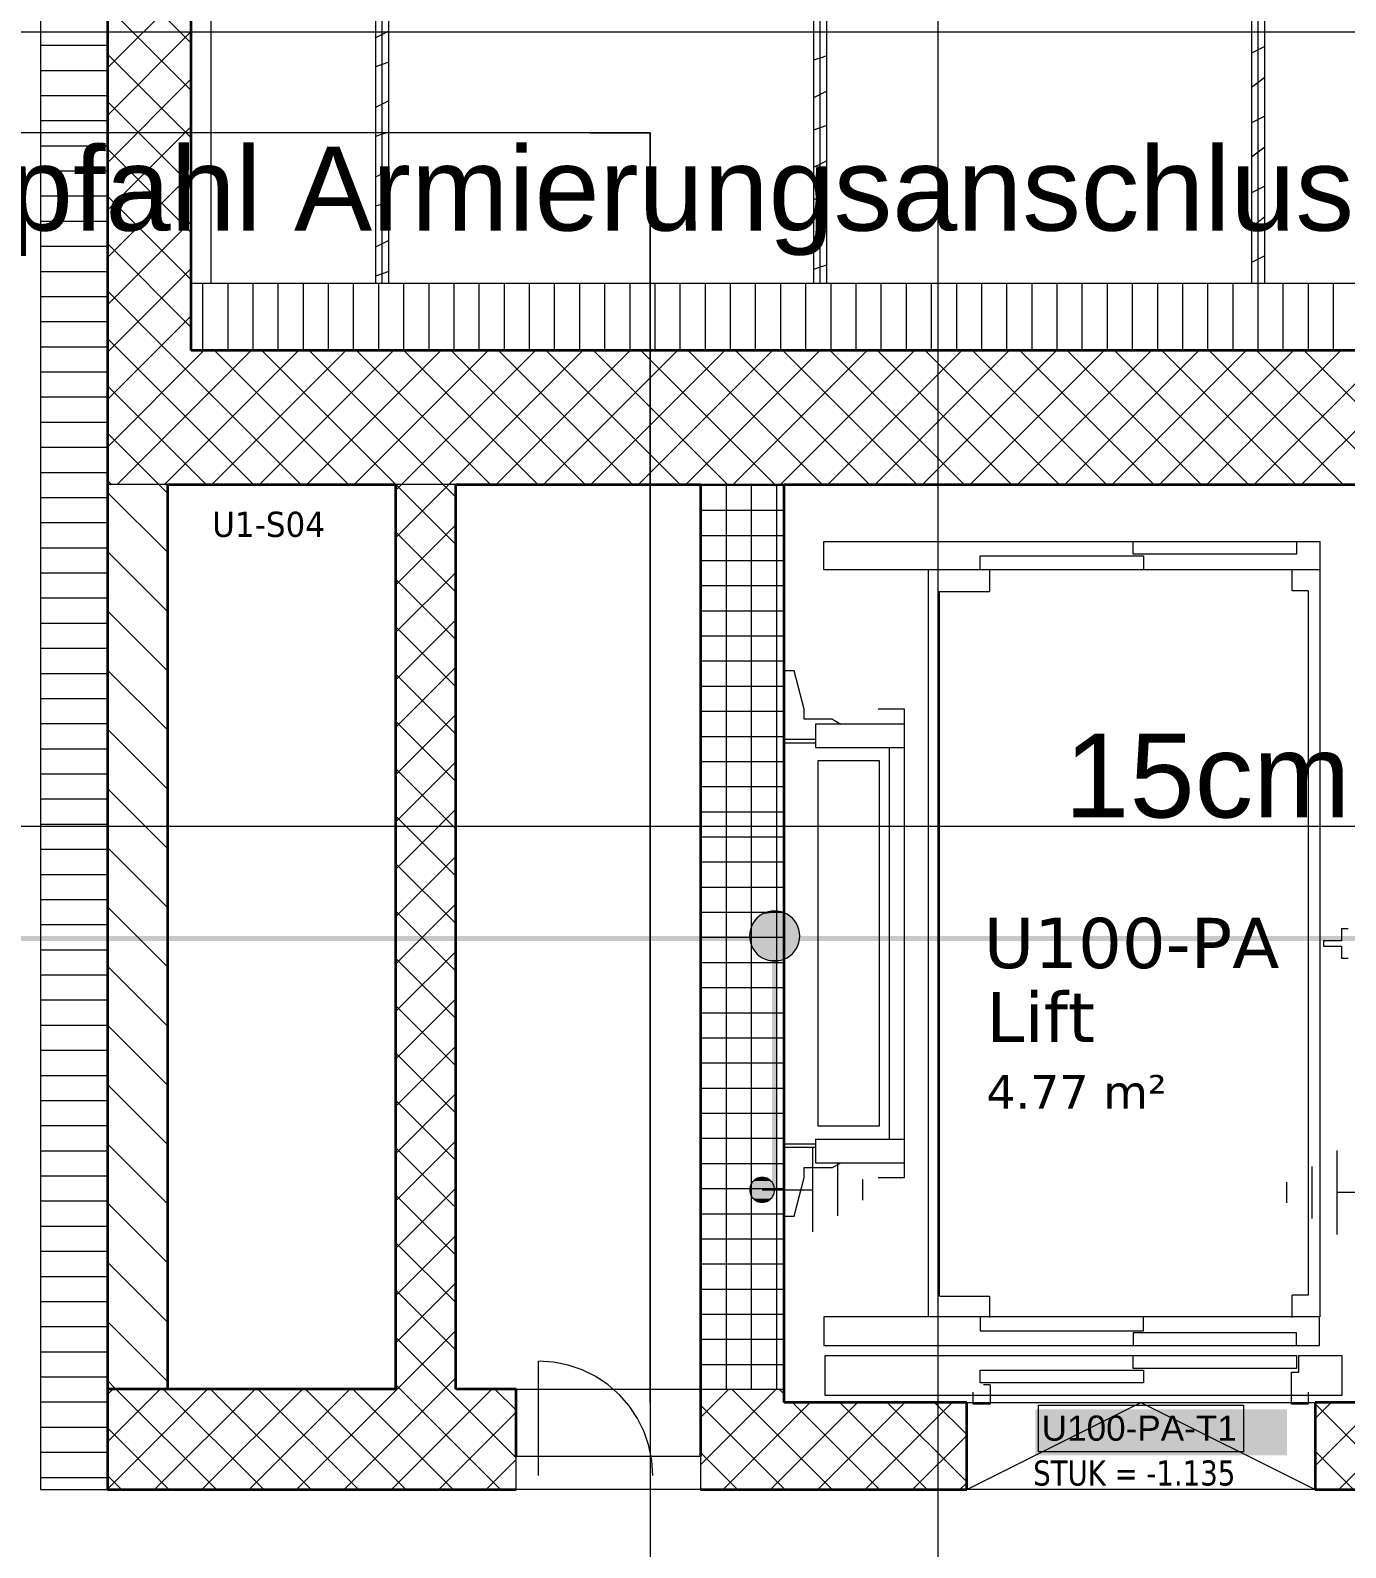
# Model space of a CAD drawing. Extents: x -1132 to 613, y -233 to 616.
# Drawn here: x -682.4 to -603.9, y 49.5 to 140.1 of the extents above; entities that cross this region are included whole.
import ezdxf
from ezdxf.lldxf.tags import DXFTag

# ---------------------------------------------------------------- set-up
doc = ezdxf.new("R2010")
doc.units = 0
doc.layers.get('0').update_dxf_attribs({"lineweight": 13})
for name, color, linetype, lineweight in [('A-AREA-____-IDEN', 7, 'Continuous', 5), ('A-DETL-____-HDLN', 7, '_Verdeckte Linien_', 9), ('A-DOOR-____-IDEN', 7, 'Continuous', 5), ('A-DOOR-____-OTLN', 7, 'Continuous', 9), ('A-FLOR-____-OTLN', 7, 'Continuous', 9), ('A-FLOR-____-OVHD', 7, 'Strichpunkt - Fein', 9), ('A-GENM-____-OTLN', 7, 'Continuous', 9), ('A-WALL-____-MCUT', 7, 'Continuous', 35), ('A-WALL-____-PATT', 7, 'Continuous', 35), ('A-WALL-FNSH-MCUT', 7, 'Continuous', 35), ('I-WALL-____-OTLN', 7, 'Continuous', 9), ('S-GRID-____-OTLN', 7, 'Continuous', 5)]:
    doc.layers.add(name, color=color, linetype=linetype, lineweight=lineweight)
for name, color, linetype, lineweight, true_color in [('EL01_WAN_Blitzschutz Text', 1, 'Continuous', 13, 0xff0000), ('EL01_WAN_Leitung_Potentialausgleich', 1, 'fein_strichliert', 13, 0xff0000), ('EL01_WAN_Potentialausgleich', 1, 'Continuous', 13, 0xff0000)]:
    doc.layers.add(name, color=color, linetype=linetype, lineweight=lineweight, true_color=true_color)
doc.styles.get("Standard").update_dxf_attribs({"font": 'arial.ttf'})
tags = doc.linetypes.add('_Rasterlinie_', pattern=[0.375, 0.2, -0.05, 0.075, -0.05]).pattern_tags.tags
tags[10:11] = [DXFTag(74, 4), DXFTag(75, 0), DXFTag(340, '0'), DXFTag(46, 1.0), DXFTag(50, 0.0), DXFTag(44, 0.0), DXFTag(45, 0.0)]
tags[8:9] = [DXFTag(74, 4), DXFTag(75, 0), DXFTag(340, '0'), DXFTag(46, 1.0), DXFTag(50, 0.0), DXFTag(44, 0.0), DXFTag(45, 0.0)]
tags[6:7] = [DXFTag(74, 4), DXFTag(75, 0), DXFTag(340, '0'), DXFTag(46, 1.0), DXFTag(50, 0.0), DXFTag(44, 0.0), DXFTag(45, 0.0)]
tags[4:5] = [DXFTag(74, 4), DXFTag(75, 0), DXFTag(340, '0'), DXFTag(46, 1.0), DXFTag(50, 0.0), DXFTag(44, 0.0), DXFTag(45, 0.0)]
tags = doc.linetypes.add('_Verdeckte Linien_', pattern=[0.15, 0.1, -0.05]).pattern_tags.tags
tags[6:7] = [DXFTag(74, 4), DXFTag(75, 0), DXFTag(340, '0'), DXFTag(46, 1.0), DXFTag(50, 0.0), DXFTag(44, 0.0), DXFTag(45, 0.0)]
tags[4:5] = [DXFTag(74, 4), DXFTag(75, 0), DXFTag(340, '0'), DXFTag(46, 1.0), DXFTag(50, 0.0), DXFTag(44, 0.0), DXFTag(45, 0.0)]
tags = doc.linetypes.add('fein_strichliert', pattern=[4, 1, -2, 1]).pattern_tags.tags
tags[8:9] = [DXFTag(74, 4), DXFTag(75, 0), DXFTag(340, '0'), DXFTag(46, 0.0), DXFTag(50, 0.0), DXFTag(44, 0.0), DXFTag(45, 0.0)]
tags[6:7] = [DXFTag(74, 4), DXFTag(75, 0), DXFTag(340, '0'), DXFTag(46, 0.0), DXFTag(50, 0.0), DXFTag(44, 0.0), DXFTag(45, 0.0)]
tags[4:5] = [DXFTag(74, 4), DXFTag(75, 0), DXFTag(340, '0'), DXFTag(46, 0.0), DXFTag(50, 0.0), DXFTag(44, 0.0), DXFTag(45, 0.0)]
tags = doc.linetypes.add('Strichpunkt - Fein', pattern=[0.2, 0.1, -0.05, 0, -0.05]).pattern_tags.tags
tags[10:11] = [DXFTag(74, 4), DXFTag(75, 0), DXFTag(340, '0'), DXFTag(46, 1.0), DXFTag(50, 0.0), DXFTag(44, 0.0), DXFTag(45, 0.0)]
tags[8:9] = [DXFTag(74, 4), DXFTag(75, 0), DXFTag(340, '0'), DXFTag(46, 1.0), DXFTag(50, 0.0), DXFTag(44, 0.0), DXFTag(45, 0.0)]
tags[6:7] = [DXFTag(74, 4), DXFTag(75, 0), DXFTag(340, '0'), DXFTag(46, 1.0), DXFTag(50, 0.0), DXFTag(44, 0.0), DXFTag(45, 0.0)]
tags[4:5] = [DXFTag(74, 4), DXFTag(75, 0), DXFTag(340, '0'), DXFTag(46, 1.0), DXFTag(50, 0.0), DXFTag(44, 0.0), DXFTag(45, 0.0)]

# ---------------------------------------------------------------- blocks, each defined once
blk = doc.blocks.new('Referenz-A0UJ2EK7XE', base_point=(-1124.077, -162.872))
at = {"layer": 'A-DETL-____-HDLN', "color": 0, "linetype": '_Verdeckte Linien_', "ltscale": 0.13}
for p, q in [((-559.206, 139.978), (-732.536, 139.978)), ((-645.406, 133.978), (-723.821, 133.978)), ((-649.006, 133.978), (-645.406, 133.978)), ((-645.406, 58.178), (-645.406, 133.978)), ((-645.406, 133.978), (-645.406, 39.678))]:
    blk.add_line(p, q, dxfattribs=at)
at = {"layer": 'A-DOOR-____-IDEN', "color": 0, "linetype": 'Continuous', "ltscale": 0.13}
for p, q in [((-622.227, 58.015), (-609.987, 58.015)), ((-622.227, 55.235), (-622.227, 58.015)), ((-609.987, 58.015), (-609.987, 55.235)), ((-609.987, 55.235), (-622.227, 55.235))]:
    blk.add_line(p, q, dxfattribs=at)
at = {"layer": 'A-DOOR-____-IDEN', "color": 7, "linetype": 'Continuous', "ltscale": 0.13, "true_color": 0xffffff}
for points in [[(-622.402, 55.012), (-607.382, 55.012), (-622.402, 57.771)], [(-607.382, 55.012), (-622.402, 57.771), (-607.382, 57.771)]]:
    blk.add_solid(points, dxfattribs=at)
at = {"layer": 'A-DOOR-____-OTLN', "color": 0, "linetype": 'Continuous', "ltscale": 0.13}
for p, q in [((-651.176, 60.58), (-652.066, 60.638)), ((-652.066, 53.818), (-652.066, 60.638)), ((-650.301, 60.406), (-651.176, 60.58)), ((-649.456, 60.119), (-650.301, 60.406)), ((-648.656, 59.725), (-649.456, 60.119)), ((-647.914, 59.229), (-648.656, 59.725)), ((-647.244, 58.641), (-647.914, 59.229)), ((-646.655, 57.97), (-647.244, 58.641)), ((-626.506, 52.978), (-616.106, 58.178)), ((-616.106, 58.178), (-605.706, 52.978)), ((-646.16, 57.228), (-646.655, 57.97)), ((-645.765, 56.428), (-646.16, 57.228)), ((-645.478, 55.583), (-645.765, 56.428)), ((-645.304, 54.708), (-645.478, 55.583)), ((-653.406, 52.978), (-653.406, 54.978)), ((-653.406, 54.978), (-642.406, 54.978)), ((-645.246, 53.818), (-645.304, 54.708)), ((-642.406, 54.978), (-642.406, 52.978)), ((-642.406, 52.978), (-653.406, 52.978))]:
    blk.add_line(p, q, dxfattribs=at)
at = {"layer": 'A-FLOR-____-OTLN', "color": 0, "linetype": 'Continuous', "ltscale": 0.13}
for p, q in [((-626.506, 58.178), (-605.706, 58.178)), ((-605.706, 52.978), (-626.506, 52.978))]:
    blk.add_line(p, q, dxfattribs=at)
at = {"layer": 'A-FLOR-____-OVHD', "color": 0, "linetype": 'Strichpunkt - Fein', "ltscale": 0.13}
blk.add_line((-671.606, 124.978), (-671.606, 215.178), dxfattribs=at)
at = {"layer": 'A-GENM-____-OTLN', "color": 0, "linetype": '_Verdeckte Linien_', "ltscale": 0.13}
for p, q in [((-642.406, 112.978), (-657.006, 112.978)), ((-657.006, 112.978), (-657.006, 58.978)), ((-642.406, 58.978), (-642.406, 112.978)), ((-657.006, 58.978), (-642.406, 58.978))]:
    blk.add_line(p, q, dxfattribs=at)
at = {"layer": 'A-GENM-____-OTLN', "color": 0, "linetype": 'Continuous', "ltscale": 0.13}
for p, q in [((-635.035, 107.878), (-635.035, 109.588)), ((-635.035, 109.588), (-605.402, 109.588)), ((-625.705, 108.724), (-615.952, 108.724)), ((-625.705, 107.878), (-625.705, 108.724)), ((-616.561, 108.826), (-616.561, 109.571)), ((-606.808, 108.826), (-616.561, 108.826)), ((-615.952, 108.724), (-615.952, 107.878)), ((-606.808, 109.571), (-606.808, 108.826)), ((-605.402, 63.292), (-605.402, 109.588)), ((-605.436, 107.878), (-635.035, 107.878)), ((-628.804, 107.878), (-628.804, 63.292)), ((-625.146, 107.878), (-625.146, 106.591)), ((-607.078, 106.641), (-607.078, 107.878)), ((-628.16, 106.591), (-625.146, 106.591)), ((-628.16, 106.591), (-628.16, 64.528)), ((-606.113, 106.641), (-607.078, 106.641)), ((-606.113, 106.641), (-606.113, 64.579)), ((-636.813, 101.866), (-637.406, 101.866)), ((-636.204, 99.563), (-636.813, 101.866)), ((-636.204, 98.971), (-636.204, 99.563)), ((-634.527, 98.971), (-636.204, 98.971)), ((-634.527, 98.971), (-634.019, 98.683)), ((-630.226, 99.563), (-631.784, 99.563)), ((-630.226, 71.606), (-630.226, 99.563)), ((-635.543, 98.683), (-635.543, 97.277)), ((-630.243, 98.683), (-635.543, 98.683)), ((-637.406, 97.768), (-635.543, 97.768)), ((-637.406, 97.565), (-635.543, 97.565)), ((-635.543, 97.277), (-630.243, 97.277)), ((-631.141, 97.277), (-631.141, 73.892)), ((-631.716, 96.481), (-635.391, 96.481)), ((-635.391, 96.481), (-635.391, 74.688)), ((-631.716, 74.688), (-631.716, 96.481)), ((-604.132, 86.474), (-603.743, 86.474)), ((-604.132, 86.474), (-604.132, 85.746)), ((-605.199, 85.746), (-605.199, 85.424)), ((-604.132, 85.746), (-605.199, 85.746)), ((-605.199, 85.424), (-604.132, 85.424)), ((-604.132, 85.424), (-604.132, 84.696)), ((-604.132, 84.696), (-603.743, 84.696)), ((-635.391, 74.688), (-631.716, 74.688)), ((-635.543, 73.605), (-637.406, 73.605)), ((-635.543, 73.401), (-637.406, 73.401)), ((-635.543, 73.892), (-630.243, 73.892)), ((-635.543, 73.892), (-635.543, 72.487)), ((-635.543, 72.487), (-630.243, 72.487)), ((-634.527, 72.199), (-634.019, 72.487)), ((-636.813, 69.303), (-636.204, 71.606)), ((-636.204, 72.199), (-634.527, 72.199)), ((-636.204, 71.606), (-636.204, 72.199)), ((-631.784, 71.606), (-630.226, 71.606)), ((-637.406, 69.303), (-636.813, 69.303)), ((-628.11, 64.528), (-625.146, 64.528)), ((-625.146, 64.528), (-625.146, 63.258)), ((-606.113, 64.579), (-607.078, 64.579)), ((-607.078, 63.258), (-607.078, 64.579)), ((-635.035, 63.292), (-635.035, 61.582)), ((-605.436, 63.292), (-635.035, 63.292)), ((-625.705, 63.292), (-625.705, 62.445)), ((-615.952, 62.445), (-615.952, 63.292)), ((-605.436, 61.582), (-605.436, 63.292)), ((-625.705, 62.445), (-615.952, 62.445)), ((-616.561, 62.344), (-616.561, 61.599)), ((-606.808, 62.344), (-616.561, 62.344)), ((-606.808, 61.599), (-606.808, 62.344)), ((-635.035, 61.582), (-605.436, 61.582)), ((-634.951, 60.989), (-616.561, 60.989)), ((-634.951, 58.585), (-634.951, 60.989)), ((-616.561, 60.989), (-606.808, 60.989)), ((-616.561, 60.21), (-616.561, 60.989)), ((-606.808, 60.989), (-606.808, 60.21)), ((-606.672, 60.989), (-604.115, 60.989)), ((-606.672, 59.99), (-606.672, 60.989)), ((-604.115, 60.989), (-604.115, 58.585)), ((-625.705, 60.109), (-615.952, 60.109)), ((-625.705, 59.347), (-625.705, 60.109)), ((-606.808, 60.21), (-616.561, 60.21)), ((-615.952, 60.109), (-615.952, 59.347)), ((-607.112, 59.99), (-606.672, 59.99)), ((-607.112, 58.077), (-607.112, 59.99)), ((-615.952, 59.347), (-625.705, 59.347)), ((-625.112, 59.228), (-625.502, 59.228)), ((-625.112, 59.228), (-625.112, 58.077)), ((-604.115, 58.585), (-634.951, 58.585)), ((-626.112, 58.077), (-626.112, 58.788)), ((-625.112, 58.077), (-626.112, 58.077)), ((-606.113, 58.077), (-607.112, 58.077)), ((-606.113, 58.788), (-606.113, 58.077))]:
    blk.add_line(p, q, dxfattribs=at)
at = {"layer": 'A-WALL-____-MCUT', "color": 0, "linetype": 'Continuous', "lineweight": 9, "ltscale": 0.13}
for p, q in [((-681.806, 216.378), (-681.806, 52.978)), ((-661.406, 124.978), (-661.406, 191.578)), ((-635.256, 124.978), (-635.256, 187.58)), ((-609.106, 124.978), (-609.106, 187.58)), ((-545.406, 124.978), (-672.806, 124.978)), ((-674.206, 112.978), (-677.806, 112.978)), ((-657.006, 112.978), (-660.606, 112.978)), ((-637.406, 112.978), (-642.406, 112.978)), ((-642.406, 58.978), (-637.406, 58.978)), ((-681.806, 52.978), (-677.806, 52.978))]:
    blk.add_line(p, q, dxfattribs=at)
at = {"layer": 'A-WALL-____-MCUT', "color": 0, "linetype": 'Continuous', "ltscale": 0.35}
for p, q in [((-677.806, 216.178), (-677.806, 52.978)), ((-672.806, 120.978), (-672.806, 216.178)), ((-545.406, 120.978), (-672.806, 120.978)), ((-674.206, 58.978), (-674.206, 112.978)), ((-674.206, 112.978), (-660.606, 112.978)), ((-660.606, 112.978), (-660.606, 58.978)), ((-657.006, 112.978), (-642.406, 112.978)), ((-657.006, 58.978), (-657.006, 112.978)), ((-642.406, 112.978), (-642.406, 54.978)), ((-637.406, 112.978), (-602.606, 112.978)), ((-637.406, 58.178), (-637.406, 112.978)), ((-660.606, 58.978), (-677.806, 58.978)), ((-653.406, 58.978), (-657.006, 58.978)), ((-653.406, 54.978), (-653.406, 58.978)), ((-626.506, 58.178), (-637.406, 58.178)), ((-626.506, 52.978), (-626.506, 58.178)), ((-602.606, 58.178), (-605.706, 58.178)), ((-605.706, 58.178), (-605.706, 52.978)), ((-677.806, 52.978), (-653.406, 52.978)), ((-642.406, 52.978), (-626.506, 52.978)), ((-605.706, 52.978), (-595.906, 52.978))]:
    blk.add_line(p, q, dxfattribs=at)
at = {"layer": 'A-WALL-____-PATT', "color": 0, "linetype": 'Continuous', "lineweight": 9, "ltscale": 0.13}
for p, q in [((-672.806, 139.334), (-677.806, 144.334)), ((-677.806, 137.849), (-672.806, 142.849)), ((-672.806, 136.505), (-677.806, 141.505)), ((-677.806, 135.02), (-672.806, 140.02)), ((-661.406, 139.852), (-661.806, 139.652)), ((-661.006, 140.052), (-661.406, 139.852)), ((-677.806, 139.187), (-681.806, 139.187)), ((-672.806, 133.677), (-677.806, 138.677)), ((-609.106, 138.93), (-609.506, 138.73)), ((-608.706, 139.13), (-609.106, 138.93)), ((-661.406, 138.057), (-661.806, 137.924)), ((-661.006, 138.19), (-661.406, 138.057)), ((-635.256, 138.444), (-635.656, 138.311)), ((-634.856, 138.578), (-635.256, 138.444)), ((-677.806, 137.687), (-681.806, 137.687)), ((-677.806, 132.192), (-672.806, 137.192)), ((-609.106, 136.984), (-609.506, 136.684)), ((-608.706, 137.284), (-609.106, 136.984)), ((-677.806, 136.187), (-681.806, 136.187)), ((-661.006, 135.887), (-661.406, 135.687)), ((-635.256, 136.267), (-635.656, 136.067)), ((-634.856, 136.467), (-635.256, 136.267)), ((-672.806, 130.848), (-677.806, 135.848)), ((-661.406, 135.687), (-661.806, 135.487)), ((-677.806, 134.687), (-681.806, 134.687)), ((-677.806, 129.364), (-672.806, 134.364)), ((-635.256, 134.279), (-635.656, 134.146)), ((-634.856, 134.413), (-635.256, 134.279)), ((-609.106, 134.765), (-609.506, 134.565)), ((-608.706, 134.965), (-609.106, 134.765)), ((-677.806, 133.187), (-681.806, 133.187)), ((-661.406, 133.892), (-661.806, 133.759)), ((-661.006, 134.026), (-661.406, 133.892)), ((-672.806, 128.02), (-677.806, 133.02)), ((-634.856, 132.302), (-635.256, 132.102)), ((-609.106, 132.819), (-609.506, 132.519)), ((-608.706, 133.119), (-609.106, 132.819)), ((-677.806, 131.687), (-681.806, 131.687)), ((-677.806, 126.535), (-672.806, 131.535)), ((-661.406, 131.522), (-661.806, 131.322)), ((-661.006, 131.722), (-661.406, 131.522)), ((-635.256, 132.102), (-635.656, 131.902)), ((-609.106, 130.6), (-609.506, 130.4)), ((-608.706, 130.8), (-609.106, 130.6)), ((-677.806, 130.187), (-681.806, 130.187)), ((-672.806, 125.192), (-677.806, 130.192)), ((-661.406, 129.727), (-661.806, 129.594)), ((-661.006, 129.861), (-661.406, 129.727)), ((-635.256, 130.115), (-635.656, 129.981)), ((-634.856, 130.248), (-635.256, 130.115)), ((-677.806, 128.687), (-681.806, 128.687)), ((-677.806, 123.707), (-672.806, 128.707)), ((-609.106, 128.654), (-609.506, 128.354)), ((-608.706, 128.954), (-609.106, 128.654)), ((-635.256, 127.937), (-635.656, 127.737)), ((-634.856, 128.137), (-635.256, 127.937)), ((-677.806, 127.187), (-681.806, 127.187)), ((-672.806, 122.363), (-677.806, 127.363)), ((-661.406, 127.357), (-661.806, 127.157)), ((-661.006, 127.557), (-661.406, 127.357)), ((-635.256, 125.95), (-635.656, 125.817)), ((-634.856, 126.083), (-635.256, 125.95)), ((-609.106, 126.435), (-609.506, 126.235)), ((-608.706, 126.635), (-609.106, 126.435)), ((-677.806, 125.687), (-681.806, 125.687)), ((-677.706, 120.978), (-672.806, 125.878)), ((-661.406, 125.563), (-661.806, 125.429)), ((-661.006, 125.696), (-661.406, 125.563)), ((-677.806, 124.187), (-681.806, 124.187)), ((-674.25, 120.978), (-677.806, 124.535)), ((-672.106, 120.978), (-672.106, 124.978)), ((-670.606, 120.978), (-670.606, 124.978)), ((-669.106, 120.978), (-669.106, 124.978)), ((-667.606, 120.978), (-667.606, 124.978)), ((-666.106, 120.978), (-666.106, 124.978)), ((-664.606, 120.978), (-664.606, 124.978)), ((-663.106, 120.978), (-663.106, 124.978)), ((-661.606, 120.978), (-661.606, 124.978)), ((-660.106, 120.978), (-660.106, 124.978)), ((-658.606, 120.978), (-658.606, 124.978)), ((-657.106, 120.978), (-657.106, 124.978)), ((-655.606, 120.978), (-655.606, 124.978)), ((-654.106, 120.978), (-654.106, 124.978)), ((-652.606, 120.978), (-652.606, 124.978)), ((-651.106, 120.978), (-651.106, 124.978)), ((-649.606, 120.978), (-649.606, 124.978)), ((-648.106, 120.978), (-648.106, 124.978)), ((-646.606, 120.978), (-646.606, 124.978)), ((-645.106, 120.978), (-645.106, 124.978)), ((-643.606, 120.978), (-643.606, 124.978)), ((-642.106, 120.978), (-642.106, 124.978)), ((-640.606, 120.978), (-640.606, 124.978)), ((-639.106, 120.978), (-639.106, 124.978)), ((-637.606, 120.978), (-637.606, 124.978)), ((-636.106, 120.978), (-636.106, 124.978)), ((-634.606, 120.978), (-634.606, 124.978)), ((-633.106, 120.978), (-633.106, 124.978)), ((-631.606, 120.978), (-631.606, 124.978)), ((-630.106, 120.978), (-630.106, 124.978)), ((-628.606, 120.978), (-628.606, 124.978)), ((-627.106, 120.978), (-627.106, 124.978)), ((-625.606, 120.978), (-625.606, 124.978)), ((-624.106, 120.978), (-624.106, 124.978)), ((-622.606, 120.978), (-622.606, 124.978)), ((-621.106, 120.978), (-621.106, 124.978)), ((-619.606, 120.978), (-619.606, 124.978)), ((-618.106, 120.978), (-618.106, 124.978)), ((-616.606, 120.978), (-616.606, 124.978)), ((-615.106, 120.978), (-615.106, 124.978)), ((-613.606, 120.978), (-613.606, 124.978)), ((-612.106, 120.978), (-612.106, 124.978)), ((-610.606, 120.978), (-610.606, 124.978)), ((-609.106, 120.978), (-609.106, 124.978)), ((-607.606, 120.978), (-607.606, 124.978)), ((-606.106, 120.978), (-606.106, 124.978)), ((-604.606, 120.978), (-604.606, 124.978)), ((-677.806, 122.687), (-681.806, 122.687)), ((-674.878, 120.978), (-672.806, 123.05)), ((-677.078, 120.978), (-677.806, 121.706)), ((-677.806, 121.187), (-681.806, 121.187)), ((-677.806, 120.878), (-677.706, 120.978)), ((-677.806, 118.05), (-674.878, 120.978)), ((-677.806, 115.221), (-672.049, 120.978)), ((-677.221, 112.978), (-669.221, 120.978)), ((-669.078, 112.978), (-677.078, 120.978)), ((-674.392, 112.978), (-666.392, 120.978)), ((-666.25, 112.978), (-674.25, 120.978)), ((-671.564, 112.978), (-663.564, 120.978)), ((-663.421, 112.978), (-671.421, 120.978)), ((-668.736, 112.978), (-660.736, 120.978)), ((-660.593, 112.978), (-668.593, 120.978)), ((-665.907, 112.978), (-657.907, 120.978)), ((-657.764, 112.978), (-665.764, 120.978)), ((-663.079, 112.978), (-655.079, 120.978)), ((-654.936, 112.978), (-662.936, 120.978)), ((-660.25, 112.978), (-652.25, 120.978)), ((-652.107, 112.978), (-660.107, 120.978)), ((-657.422, 112.978), (-649.422, 120.978)), ((-649.279, 112.978), (-657.279, 120.978)), ((-654.593, 112.978), (-646.593, 120.978)), ((-646.451, 112.978), (-654.451, 120.978)), ((-651.765, 112.978), (-643.765, 120.978)), ((-643.622, 112.978), (-651.622, 120.978)), ((-648.937, 112.978), (-640.937, 120.978)), ((-640.794, 112.978), (-648.794, 120.978)), ((-646.108, 112.978), (-638.108, 120.978)), ((-637.965, 112.978), (-645.965, 120.978)), ((-643.28, 112.978), (-635.28, 120.978)), ((-635.137, 112.978), (-643.137, 120.978)), ((-640.451, 112.978), (-632.451, 120.978)), ((-632.308, 112.978), (-640.308, 120.978)), ((-637.623, 112.978), (-629.623, 120.978)), ((-629.48, 112.978), (-637.48, 120.978)), ((-634.794, 112.978), (-626.794, 120.978)), ((-626.652, 112.978), (-634.652, 120.978)), ((-631.966, 112.978), (-623.966, 120.978)), ((-623.823, 112.978), (-631.823, 120.978)), ((-629.138, 112.978), (-621.138, 120.978)), ((-620.995, 112.978), (-628.995, 120.978)), ((-626.309, 112.978), (-618.309, 120.978)), ((-618.166, 112.978), (-626.166, 120.978)), ((-623.481, 112.978), (-615.481, 120.978)), ((-615.338, 112.978), (-623.338, 120.978)), ((-620.652, 112.978), (-612.652, 120.978)), ((-612.509, 112.978), (-620.509, 120.978)), ((-617.824, 112.978), (-609.824, 120.978)), ((-609.681, 112.978), (-617.681, 120.978)), ((-614.995, 112.978), (-606.995, 120.978)), ((-606.853, 112.978), (-614.853, 120.978)), ((-612.167, 112.978), (-604.167, 120.978)), ((-604.024, 112.978), (-612.024, 120.978)), ((-609.339, 112.978), (-601.339, 120.978)), ((-601.196, 112.978), (-609.196, 120.978)), ((-606.51, 112.978), (-598.51, 120.978)), ((-598.367, 112.978), (-606.367, 120.978)), ((-677.806, 119.687), (-681.806, 119.687)), ((-671.906, 112.978), (-677.806, 118.878)), ((-677.806, 118.187), (-681.806, 118.187)), ((-677.806, 116.687), (-681.806, 116.687)), ((-674.735, 112.978), (-677.806, 116.05)), ((-677.806, 115.187), (-681.806, 115.187)), ((-677.806, 113.687), (-681.806, 113.687)), ((-677.563, 112.978), (-677.806, 113.221)), ((-677.806, 112.514), (-674.206, 108.914)), ((-674.735, 112.978), (-674.206, 112.45)), ((-660.606, 112.622), (-660.25, 112.978)), ((-660.606, 109.794), (-657.422, 112.978)), ((-657.006, 109.392), (-660.593, 112.978)), ((-657.006, 112.22), (-657.764, 112.978)), ((-642.406, 112.947), (-637.406, 112.947)), ((-642.346, 58.978), (-642.346, 112.978)), ((-640.846, 58.978), (-640.846, 112.978)), ((-639.346, 58.978), (-639.346, 112.978)), ((-637.846, 58.978), (-637.846, 112.978)), ((-677.806, 112.187), (-681.806, 112.187)), ((-642.406, 111.447), (-637.406, 111.447)), ((-677.806, 110.687), (-681.806, 110.687)), ((-660.606, 106.966), (-657.006, 110.566)), ((-657.006, 106.563), (-660.606, 110.163)), ((-642.406, 109.947), (-637.406, 109.947)), ((-677.806, 109.187), (-681.806, 109.187)), ((-677.806, 108.978), (-674.206, 105.378)), ((-642.406, 108.447), (-637.406, 108.447)), ((-677.806, 107.687), (-681.806, 107.687)), ((-660.606, 104.137), (-657.006, 107.737)), ((-657.006, 103.735), (-660.606, 107.335)), ((-642.406, 106.947), (-637.406, 106.947)), ((-677.806, 106.187), (-681.806, 106.187)), ((-677.806, 105.443), (-674.206, 101.843)), ((-642.406, 105.447), (-637.406, 105.447)), ((-677.806, 104.687), (-681.806, 104.687)), ((-660.606, 101.309), (-657.006, 104.909)), ((-657.006, 100.906), (-660.606, 104.506)), ((-642.406, 103.947), (-637.406, 103.947)), ((-677.806, 103.187), (-681.806, 103.187)), ((-642.406, 102.447), (-637.406, 102.447)), ((-677.806, 101.687), (-681.806, 101.687)), ((-677.806, 101.907), (-674.206, 98.307)), ((-660.606, 98.48), (-657.006, 102.08)), ((-657.006, 98.078), (-660.606, 101.678)), ((-642.406, 100.947), (-637.406, 100.947)), ((-677.806, 100.187), (-681.806, 100.187)), ((-660.606, 95.652), (-657.006, 99.252)), ((-657.006, 95.25), (-660.606, 98.85)), ((-642.406, 99.447), (-637.406, 99.447)), ((-677.806, 98.687), (-681.806, 98.687)), ((-677.806, 98.372), (-674.206, 94.772)), ((-642.406, 97.947), (-637.406, 97.947)), ((-677.806, 97.187), (-681.806, 97.187)), ((-660.606, 92.823), (-657.006, 96.423)), ((-642.406, 96.447), (-637.406, 96.447)), ((-677.806, 95.687), (-681.806, 95.687)), ((-657.006, 92.421), (-660.606, 96.021)), ((-677.806, 94.836), (-674.206, 91.236)), ((-642.406, 94.947), (-637.406, 94.947)), ((-677.806, 94.187), (-681.806, 94.187)), ((-660.606, 89.995), (-657.006, 93.595)), ((-642.406, 93.447), (-637.406, 93.447)), ((-677.806, 92.687), (-681.806, 92.687)), ((-657.006, 89.593), (-660.606, 93.193)), ((-642.406, 91.947), (-637.406, 91.947)), ((-677.806, 91.187), (-681.806, 91.187)), ((-677.806, 91.301), (-674.206, 87.701)), ((-660.606, 87.167), (-657.006, 90.767)), ((-677.806, 89.687), (-681.806, 89.687)), ((-657.006, 86.764), (-660.606, 90.364)), ((-642.406, 90.447), (-637.406, 90.447)), ((-642.406, 88.947), (-637.406, 88.947)), ((-677.806, 88.187), (-681.806, 88.187)), ((-660.606, 84.338), (-657.006, 87.938)), ((-677.806, 87.765), (-674.206, 84.165)), ((-657.006, 83.936), (-660.606, 87.536)), ((-642.406, 87.447), (-637.406, 87.447)), ((-677.806, 86.687), (-681.806, 86.687)), ((-677.806, 85.187), (-681.806, 85.187)), ((-642.406, 85.947), (-637.406, 85.947)), ((-660.606, 81.51), (-657.006, 85.11)), ((-657.006, 81.107), (-660.606, 84.707)), ((-642.406, 84.447), (-637.406, 84.447)), ((-677.806, 83.687), (-681.806, 83.687)), ((-677.806, 84.23), (-674.206, 80.63)), ((-642.406, 82.947), (-637.406, 82.947)), ((-677.806, 82.187), (-681.806, 82.187)), ((-660.606, 78.681), (-657.006, 82.281)), ((-657.006, 78.279), (-660.606, 81.879)), ((-677.806, 80.687), (-681.806, 80.687)), ((-677.806, 80.694), (-674.206, 77.094)), ((-642.406, 81.447), (-637.406, 81.447)), ((-642.406, 79.947), (-637.406, 79.947)), ((-677.806, 79.187), (-681.806, 79.187)), ((-660.606, 75.853), (-657.006, 79.453)), ((-657.006, 75.451), (-660.606, 79.051)), ((-642.406, 78.447), (-637.406, 78.447)), ((-677.806, 77.687), (-681.806, 77.687)), ((-677.806, 77.159), (-674.206, 73.559)), ((-677.806, 76.187), (-681.806, 76.187)), ((-660.606, 73.024), (-657.006, 76.624)), ((-657.006, 72.622), (-660.606, 76.222)), ((-642.406, 76.947), (-637.406, 76.947)), ((-642.406, 75.447), (-637.406, 75.447)), ((-677.806, 74.687), (-681.806, 74.687)), ((-677.806, 73.623), (-674.206, 70.023)), ((-660.606, 70.196), (-657.006, 73.796)), ((-657.006, 69.794), (-660.606, 73.394)), ((-642.406, 73.947), (-637.406, 73.947)), ((-677.806, 73.187), (-681.806, 73.187)), ((-677.806, 71.687), (-681.806, 71.687)), ((-642.406, 72.447), (-637.406, 72.447)), ((-660.606, 67.368), (-657.006, 70.968)), ((-642.406, 70.947), (-637.406, 70.947)), ((-677.806, 70.187), (-681.806, 70.187)), ((-677.806, 70.088), (-674.206, 66.488)), ((-657.006, 66.965), (-660.606, 70.565)), ((-642.406, 69.447), (-637.406, 69.447)), ((-677.806, 68.687), (-681.806, 68.687)), ((-660.606, 64.539), (-657.006, 68.139)), ((-642.406, 67.947), (-637.406, 67.947)), ((-677.806, 67.187), (-681.806, 67.187)), ((-657.006, 64.137), (-660.606, 67.737)), ((-677.806, 66.552), (-674.206, 62.952)), ((-642.406, 66.447), (-637.406, 66.447)), ((-677.806, 65.687), (-681.806, 65.687)), ((-660.606, 61.711), (-657.006, 65.311)), ((-657.006, 61.308), (-660.606, 64.908)), ((-642.406, 64.947), (-637.406, 64.947)), ((-677.806, 64.187), (-681.806, 64.187)), ((-642.406, 63.447), (-637.406, 63.447)), ((-677.806, 62.687), (-681.806, 62.687)), ((-677.806, 63.017), (-674.206, 59.417)), ((-657.504, 58.978), (-660.606, 62.08)), ((-660.51, 58.978), (-657.006, 62.482)), ((-642.406, 61.947), (-637.406, 61.947)), ((-677.806, 61.187), (-681.806, 61.187)), ((-642.406, 60.447), (-637.406, 60.447)), ((-677.806, 59.687), (-681.806, 59.687)), ((-677.806, 59.481), (-677.303, 58.978)), ((-677.806, 58.653), (-677.481, 58.978)), ((-677.806, 55.824), (-674.652, 58.978)), ((-677.806, 52.996), (-671.824, 58.978)), ((-671.303, 52.978), (-677.303, 58.978)), ((-674.995, 52.978), (-668.995, 58.978)), ((-668.475, 52.978), (-674.475, 58.978)), ((-672.167, 52.978), (-666.167, 58.978)), ((-665.647, 52.978), (-671.647, 58.978)), ((-669.339, 52.978), (-663.339, 58.978)), ((-662.818, 52.978), (-668.818, 58.978)), ((-666.51, 52.978), (-660.51, 58.978)), ((-659.99, 52.978), (-665.99, 58.978)), ((-663.682, 52.978), (-657.682, 58.978)), ((-657.161, 52.978), (-663.161, 58.978)), ((-660.853, 52.978), (-654.853, 58.978)), ((-660.333, 58.978), (-660.606, 59.252)), ((-654.333, 52.978), (-660.333, 58.978)), ((-657.682, 58.978), (-657.006, 59.654)), ((-653.406, 54.88), (-657.504, 58.978)), ((-653.406, 57.708), (-654.676, 58.978)), ((-642.406, 57.283), (-640.711, 58.978)), ((-642.406, 54.455), (-637.883, 58.978)), ((-637.406, 55.851), (-640.534, 58.978)), ((-637.406, 58.679), (-637.705, 58.978)), ((-677.806, 58.187), (-681.806, 58.187)), ((-637.406, 53.022), (-642.406, 58.022)), ((-637.406, 56.626), (-635.854, 58.178)), ((-637.406, 53.798), (-633.026, 58.178)), ((-631.705, 52.978), (-636.905, 58.178)), ((-635.397, 52.978), (-630.197, 58.178)), ((-628.877, 52.978), (-634.077, 58.178)), ((-632.569, 52.978), (-627.369, 58.178)), ((-626.506, 53.436), (-631.249, 58.178)), ((-626.506, 56.264), (-628.42, 58.178)), ((-605.706, 57.214), (-604.742, 58.178)), ((-605.706, 54.385), (-601.913, 58.178)), ((-600.593, 52.978), (-605.706, 58.092)), ((-604.285, 52.978), (-599.085, 58.178)), ((-658.025, 52.978), (-653.406, 57.597)), ((-677.806, 56.687), (-681.806, 56.687)), ((-674.132, 52.978), (-677.806, 56.653)), ((-641.054, 52.978), (-637.406, 56.626)), ((-629.741, 52.978), (-626.506, 56.213)), ((-634.534, 52.978), (-637.406, 55.851)), ((-603.421, 52.978), (-605.706, 55.263)), ((-677.806, 55.187), (-681.806, 55.187)), ((-655.196, 52.978), (-653.406, 54.769)), ((-640.191, 52.978), (-642.406, 55.194)), ((-677.806, 53.687), (-681.806, 53.687)), ((-676.96, 52.978), (-677.806, 53.824)), ((-638.226, 52.978), (-637.406, 53.798)), ((-637.362, 52.978), (-637.406, 53.022)), ((-626.912, 52.978), (-626.506, 53.384))]:
    blk.add_line(p, q, dxfattribs=at)
at = {"layer": 'A-WALL-FNSH-MCUT', "color": 0, "linetype": 'Continuous', "lineweight": 9, "ltscale": 0.13}
for p, q in [((-661.806, 191.178), (-661.806, 124.978)), ((-661.006, 124.978), (-661.006, 187.58)), ((-635.656, 187.58), (-635.656, 124.978)), ((-634.856, 124.978), (-634.856, 187.58)), ((-609.506, 187.58), (-609.506, 124.978)), ((-608.706, 124.978), (-608.706, 187.58))]:
    blk.add_line(p, q, dxfattribs=at)
at = {"layer": 'I-WALL-____-OTLN', "color": 0, "linetype": 'Continuous', "ltscale": 0.13}
blk.add_line((-653.406, 58.978), (-642.406, 58.978), dxfattribs=at)
at = {"layer": 'S-GRID-____-OTLN', "color": 0, "linetype": '_Rasterlinie_', "ltscale": 0.13}
for p, q in [((-628.206, -159.103), (-628.206, 585.978)), ((-1115.804, 92.578), (95.185, 92.578))]:
    blk.add_line(p, q, dxfattribs=at)
at = {"layer": 'A-AREA-____-IDEN', "color": 0, "linetype": 'Continuous', "ltscale": 0.13, "attachment_point": 1}
for s, insert, char_height in [('{\\W0.9;\\fVerdana;U1-S04}', (-671.55, 111.355), 1.5), ('{\\fVerdana;U100-PA}', (-625.49, 87.111), 3), ('{\\fVerdana;Lift}', (-625.347, 82.688), 3), ('{\\fVerdana;4.77 m²}', (-625.338, 77.718), 2)]:
    blk.add_mtext(s, dxfattribs=dict(at, insert=insert, char_height=char_height))
at = {"layer": 'A-DOOR-____-IDEN', "color": 0, "linetype": 'Continuous', "ltscale": 0.13, "char_height": 1.5, "attachment_point": 1}
for s, insert in [('{\\fArial;U100-PA-T1}', (-622.027, 57.396)), ('{\\W0.8;\\fVerdana;STUK = -1.135}', (-622.536, 54.718))]:
    blk.add_mtext(s, dxfattribs=dict(at, insert=insert))
blk = doc.blocks.new('Bauteilbeschriftung-A0UJ2ELZXE', base_point=(-703.943, 128.142))
at = {"color": 0, "linetype": 'ByBlock', "lineweight": -2, "ltscale": 0.13, "insert": (-703.943, 133.142), "char_height": 5, "attachment_point": 1}
blk.add_mtext('{\\fArial;Bodenpfahl Armierungsanschluss }', dxfattribs=at)
blk = doc.blocks.new('Bauteilbeschriftung-A0UJ2EMDXE', base_point=(-620.67, 93.102))
at = {"color": 0, "linetype": 'ByBlock', "lineweight": -2, "ltscale": 0.13, "insert": (-620.67, 98.102), "char_height": 5, "attachment_point": 1}
blk.add_mtext('{\\fArial;15cm MKRB}', dxfattribs=at)
blk = doc.blocks.new('Erdungs-Anschluss-A0UJ2EPBXE', base_point=(-639.462, 68.371))
at = {"color": 0, "linetype": 'ByBlock', "lineweight": -2, "ltscale": 0.13}
for p, q in [((-635.718, 73.371), (-635.718, 68.371)), ((-638.911, 71.59), (-639.003, 71.559)), ((-638.815, 71.609), (-638.911, 71.59)), ((-638.718, 71.615), (-638.815, 71.609)), ((-638.621, 71.609), (-638.718, 71.615)), ((-638.525, 71.59), (-638.621, 71.609)), ((-638.433, 71.559), (-638.525, 71.59)), ((-634.218, 72.42), (-634.218, 69.329)), ((-639.456, 70.968), (-639.462, 70.871)), ((-639.462, 70.871), (-639.456, 70.774)), ((-639.437, 71.064), (-639.456, 70.968)), ((-639.456, 70.774), (-639.437, 70.678)), ((-639.406, 71.156), (-639.437, 71.064)), ((-639.437, 70.678), (-639.406, 70.586)), ((-639.363, 71.243), (-639.406, 71.156)), ((-639.309, 71.324), (-639.363, 71.243)), ((-639.244, 71.397), (-639.309, 71.324)), ((-639.171, 71.462), (-639.244, 71.397)), ((-639.09, 71.516), (-639.171, 71.462)), ((-639.003, 71.559), (-639.09, 71.516)), ((-638.718, 70.871), (-635.718, 70.871)), ((-638.346, 71.516), (-638.433, 71.559)), ((-638.265, 71.462), (-638.346, 71.516)), ((-638.192, 71.397), (-638.265, 71.462)), ((-638.127, 71.324), (-638.192, 71.397)), ((-638.073, 71.243), (-638.127, 71.324)), ((-638.03, 71.156), (-638.073, 71.243)), ((-637.999, 71.064), (-638.03, 71.156)), ((-638.03, 70.586), (-637.999, 70.678)), ((-637.98, 70.968), (-637.999, 71.064)), ((-637.999, 70.678), (-637.98, 70.774)), ((-637.973, 70.871), (-637.98, 70.968)), ((-637.98, 70.774), (-637.973, 70.871)), ((-632.718, 71.496), (-632.718, 70.246)), ((-639.406, 70.586), (-639.363, 70.499)), ((-639.363, 70.499), (-639.309, 70.418)), ((-639.309, 70.418), (-639.244, 70.345)), ((-639.244, 70.345), (-639.171, 70.28)), ((-639.171, 70.28), (-639.09, 70.226)), ((-639.09, 70.226), (-639.003, 70.183)), ((-639.003, 70.183), (-638.911, 70.152)), ((-638.911, 70.152), (-638.815, 70.133)), ((-638.815, 70.133), (-638.718, 70.127)), ((-638.718, 70.127), (-638.621, 70.133)), ((-638.621, 70.133), (-638.525, 70.152)), ((-638.525, 70.152), (-638.433, 70.183)), ((-638.433, 70.183), (-638.346, 70.226)), ((-638.346, 70.226), (-638.265, 70.28)), ((-638.265, 70.28), (-638.192, 70.345)), ((-638.192, 70.345), (-638.127, 70.418)), ((-638.127, 70.418), (-638.073, 70.499)), ((-638.073, 70.499), (-638.03, 70.586))]:
    blk.add_line(p, q, dxfattribs=at)
for points in [[(-638.346, 71.516), (-639.09, 71.516), (-638.525, 71.59)], [(-639.09, 71.516), (-638.525, 71.59), (-638.911, 71.59)], [(-638.525, 71.59), (-638.911, 71.59), (-638.718, 71.615)], [(-637.973, 70.871), (-639.462, 70.871), (-637.999, 71.064)], [(-639.462, 70.871), (-637.999, 71.064), (-639.437, 71.064)], [(-639.437, 70.678), (-637.973, 70.871), (-639.462, 70.871)], [(-637.999, 71.064), (-639.437, 71.064), (-638.073, 71.243)], [(-639.437, 71.064), (-638.073, 71.243), (-639.363, 71.243)], [(-637.999, 70.678), (-639.437, 70.678), (-637.973, 70.871)], [(-639.363, 70.499), (-637.999, 70.678), (-639.437, 70.678)], [(-638.073, 71.243), (-639.363, 71.243), (-638.192, 71.397)], [(-639.363, 71.243), (-638.192, 71.397), (-639.244, 71.397)], [(-638.073, 70.499), (-639.363, 70.499), (-637.999, 70.678)], [(-638.192, 71.397), (-639.244, 71.397), (-638.346, 71.516)], [(-639.244, 71.397), (-638.346, 71.516), (-639.09, 71.516)], [(-639.244, 70.345), (-638.073, 70.499), (-639.363, 70.499)], [(-638.192, 70.345), (-639.244, 70.345), (-638.073, 70.499)], [(-639.09, 70.226), (-638.192, 70.345), (-639.244, 70.345)], [(-638.346, 70.226), (-639.09, 70.226), (-638.192, 70.345)], [(-638.911, 70.152), (-638.346, 70.226), (-639.09, 70.226)], [(-638.525, 70.152), (-638.911, 70.152), (-638.346, 70.226)], [(-638.718, 70.127), (-638.525, 70.152), (-638.911, 70.152)]]:
    blk.add_solid(points, dxfattribs=at)
blk = doc.blocks.new('Anschlusspunkt-A0UJ2ERBXE', base_point=(-639.474, 84.529))
at = {"color": 0, "linetype": 'ByBlock', "lineweight": -2, "ltscale": 0.13}
for p, q in [((-639.034, 87.09), (-639.164, 86.942)), ((-638.887, 87.219), (-639.034, 87.09)), ((-638.723, 87.328), (-638.887, 87.219)), ((-638.548, 87.415), (-638.723, 87.328)), ((-638.362, 87.478), (-638.548, 87.415)), ((-638.169, 87.516), (-638.362, 87.478)), ((-637.973, 87.529), (-638.169, 87.516)), ((-637.778, 87.516), (-637.973, 87.529)), ((-637.585, 87.478), (-637.778, 87.516)), ((-637.399, 87.415), (-637.585, 87.478)), ((-637.223, 87.328), (-637.399, 87.415)), ((-637.06, 87.219), (-637.223, 87.328)), ((-636.913, 87.09), (-637.06, 87.219)), ((-636.783, 86.942), (-636.913, 87.09)), ((-639.461, 86.225), (-639.473, 86.029)), ((-639.422, 86.418), (-639.461, 86.225)), ((-639.359, 86.603), (-639.422, 86.418)), ((-639.273, 86.779), (-639.359, 86.603)), ((-639.164, 86.942), (-639.273, 86.779)), ((-636.674, 86.779), (-636.783, 86.942)), ((-636.588, 86.603), (-636.674, 86.779)), ((-636.525, 86.418), (-636.588, 86.603)), ((-636.486, 86.225), (-636.525, 86.418)), ((-636.473, 86.029), (-636.486, 86.225)), ((-639.473, 86.029), (-639.461, 85.834)), ((-639.461, 85.834), (-639.422, 85.641)), ((-639.422, 85.641), (-639.359, 85.455)), ((-639.359, 85.455), (-639.273, 85.279)), ((-639.273, 85.279), (-639.164, 85.116)), ((-636.783, 85.116), (-636.674, 85.279)), ((-636.674, 85.279), (-636.588, 85.455)), ((-636.588, 85.455), (-636.525, 85.641)), ((-636.525, 85.641), (-636.486, 85.834)), ((-636.486, 85.834), (-636.473, 86.029)), ((-639.164, 85.116), (-639.034, 84.969)), ((-639.034, 84.969), (-638.887, 84.839)), ((-638.887, 84.839), (-638.723, 84.73)), ((-638.723, 84.73), (-638.548, 84.643)), ((-638.548, 84.643), (-638.362, 84.58)), ((-638.362, 84.58), (-638.169, 84.542)), ((-638.169, 84.542), (-637.973, 84.529)), ((-637.973, 84.529), (-637.778, 84.542)), ((-637.778, 84.542), (-637.585, 84.58)), ((-637.585, 84.58), (-637.399, 84.643)), ((-637.399, 84.643), (-637.223, 84.73)), ((-637.223, 84.73), (-637.06, 84.839)), ((-637.06, 84.839), (-636.913, 84.969)), ((-636.913, 84.969), (-636.783, 85.116))]:
    blk.add_line(p, q, dxfattribs=at)
for points in [[(-636.679, 86.787), (-639.266, 86.787), (-636.908, 87.081)], [(-639.266, 86.787), (-636.908, 87.081), (-639.043, 87.081)], [(-636.908, 87.081), (-639.043, 87.081), (-636.922, 87.099)], [(-639.043, 87.081), (-636.922, 87.099), (-639.02, 87.099)], [(-636.922, 87.099), (-639.02, 87.099), (-637.216, 87.32)], [(-639.02, 87.099), (-637.216, 87.32), (-638.738, 87.32)], [(-637.216, 87.32), (-638.738, 87.32), (-637.238, 87.337)], [(-638.738, 87.32), (-637.238, 87.337), (-638.699, 87.337)], [(-637.238, 87.337), (-638.699, 87.337), (-637.578, 87.473)], [(-638.699, 87.337), (-637.578, 87.473), (-638.382, 87.473)], [(-637.578, 87.473), (-638.382, 87.473), (-637.605, 87.484)], [(-638.382, 87.473), (-637.605, 87.484), (-638.309, 87.484)], [(-637.605, 87.484), (-638.309, 87.484), (-637.998, 87.529)], [(-636.473, 86.029), (-639.473, 86.029), (-636.525, 86.414)], [(-639.473, 86.029), (-636.525, 86.414), (-639.423, 86.414)], [(-636.525, 86.414), (-639.423, 86.414), (-636.526, 86.422)], [(-639.423, 86.414), (-636.526, 86.422), (-639.42, 86.422)], [(-636.526, 86.422), (-639.42, 86.422), (-636.673, 86.772)], [(-639.42, 86.422), (-636.673, 86.772), (-639.277, 86.772)], [(-636.673, 86.772), (-639.277, 86.772), (-636.679, 86.787)], [(-639.277, 86.772), (-636.679, 86.787), (-639.266, 86.787)], [(-639.423, 85.645), (-636.473, 86.029), (-639.473, 86.029)], [(-636.525, 85.645), (-639.423, 85.645), (-636.473, 86.029)], [(-639.42, 85.637), (-636.525, 85.645), (-639.423, 85.645)], [(-636.526, 85.637), (-639.42, 85.637), (-636.525, 85.645)], [(-639.277, 85.286), (-636.526, 85.637), (-639.42, 85.637)], [(-636.673, 85.286), (-639.277, 85.286), (-636.526, 85.637)], [(-639.266, 85.272), (-636.673, 85.286), (-639.277, 85.286)], [(-636.679, 85.272), (-639.266, 85.272), (-636.673, 85.286)], [(-639.043, 84.977), (-636.679, 85.272), (-639.266, 85.272)], [(-636.908, 84.977), (-639.043, 84.977), (-636.679, 85.272)], [(-639.02, 84.96), (-636.908, 84.977), (-639.043, 84.977)], [(-636.922, 84.96), (-639.02, 84.96), (-636.908, 84.977)], [(-638.738, 84.739), (-636.922, 84.96), (-639.02, 84.96)], [(-637.216, 84.739), (-638.738, 84.739), (-636.922, 84.96)], [(-638.699, 84.722), (-637.216, 84.739), (-638.738, 84.739)], [(-637.238, 84.722), (-638.699, 84.722), (-637.216, 84.739)], [(-638.382, 84.586), (-637.238, 84.722), (-638.699, 84.722)], [(-637.578, 84.586), (-638.382, 84.586), (-637.238, 84.722)], [(-638.309, 84.575), (-637.578, 84.586), (-638.382, 84.586)], [(-637.605, 84.575), (-638.309, 84.575), (-637.578, 84.586)], [(-637.998, 84.529), (-637.605, 84.575), (-638.309, 84.575)]]:
    blk.add_solid(points, dxfattribs=at)
blk = doc.blocks.new('Erdungs-Anschluss-A0UJ2ES9XE', base_point=(-607.387, 68.213))
at = {"color": 0, "linetype": 'ByBlock', "lineweight": -2, "ltscale": 0.13}
for p, q in [((-604.387, 68.213), (-604.387, 73.213)), ((-605.887, 69.164), (-605.887, 72.255)), ((-607.387, 70.088), (-607.387, 71.338)), ((-601.387, 70.713), (-604.387, 70.713)), ((-602.125, 70.81), (-602.131, 70.713)), ((-602.131, 70.713), (-602.125, 70.615)), ((-602.106, 70.905), (-602.125, 70.81)), ((-602.074, 70.997), (-602.106, 70.905)), ((-602.031, 71.085), (-602.074, 70.997)), ((-601.977, 71.166), (-602.031, 71.085)), ((-601.913, 71.239), (-601.977, 71.166)), ((-601.84, 71.303), (-601.913, 71.239)), ((-601.759, 71.357), (-601.84, 71.303)), ((-601.671, 71.4), (-601.759, 71.357)), ((-601.579, 71.432), (-601.671, 71.4)), ((-601.484, 71.451), (-601.579, 71.432)), ((-601.387, 71.457), (-601.484, 71.451)), ((-601.289, 71.451), (-601.387, 71.457)), ((-601.194, 71.432), (-601.289, 71.451)), ((-601.102, 71.4), (-601.194, 71.432)), ((-601.014, 71.357), (-601.102, 71.4)), ((-600.933, 71.303), (-601.014, 71.357)), ((-600.86, 71.239), (-600.933, 71.303)), ((-600.796, 71.166), (-600.86, 71.239)), ((-600.742, 71.085), (-600.796, 71.166)), ((-600.699, 70.997), (-600.742, 71.085)), ((-600.667, 70.905), (-600.699, 70.997)), ((-600.648, 70.81), (-600.667, 70.905)), ((-600.642, 70.713), (-600.648, 70.81)), ((-600.648, 70.615), (-600.642, 70.713)), ((-602.125, 70.615), (-602.106, 70.52)), ((-602.106, 70.52), (-602.074, 70.428)), ((-602.074, 70.428), (-602.031, 70.34)), ((-602.031, 70.34), (-601.977, 70.259)), ((-601.977, 70.259), (-601.913, 70.186)), ((-601.913, 70.186), (-601.84, 70.122)), ((-601.84, 70.122), (-601.759, 70.068)), ((-601.759, 70.068), (-601.671, 70.025)), ((-601.671, 70.025), (-601.579, 69.994)), ((-601.579, 69.994), (-601.484, 69.975)), ((-601.484, 69.975), (-601.387, 69.968)), ((-601.387, 69.968), (-601.289, 69.975)), ((-601.289, 69.975), (-601.194, 69.994)), ((-601.194, 69.994), (-601.102, 70.025)), ((-601.102, 70.025), (-601.014, 70.068)), ((-601.014, 70.068), (-600.933, 70.122)), ((-600.933, 70.122), (-600.86, 70.186)), ((-600.86, 70.186), (-600.796, 70.259)), ((-600.796, 70.259), (-600.742, 70.34)), ((-600.742, 70.34), (-600.699, 70.428)), ((-600.699, 70.428), (-600.667, 70.52)), ((-600.667, 70.52), (-600.648, 70.615))]:
    blk.add_line(p, q, dxfattribs=at)
for points in [[(-600.642, 70.713), (-602.131, 70.713), (-600.667, 70.905)], [(-602.131, 70.713), (-600.667, 70.905), (-602.106, 70.905)], [(-602.106, 70.52), (-600.642, 70.713), (-602.131, 70.713)], [(-600.667, 70.905), (-602.106, 70.905), (-600.742, 71.085)], [(-602.106, 70.905), (-600.742, 71.085), (-602.031, 71.085)], [(-600.667, 70.52), (-602.106, 70.52), (-600.642, 70.713)], [(-600.742, 71.085), (-602.031, 71.085), (-600.86, 71.239)], [(-602.031, 71.085), (-600.86, 71.239), (-601.913, 71.239)], [(-600.86, 71.239), (-601.913, 71.239), (-601.014, 71.357)], [(-601.913, 71.239), (-601.014, 71.357), (-601.759, 71.357)], [(-601.014, 71.357), (-601.759, 71.357), (-601.194, 71.432)], [(-601.759, 71.357), (-601.194, 71.432), (-601.579, 71.432)], [(-601.194, 71.432), (-601.579, 71.432), (-601.387, 71.457)], [(-602.031, 70.34), (-600.667, 70.52), (-602.106, 70.52)], [(-600.742, 70.34), (-602.031, 70.34), (-600.667, 70.52)], [(-601.913, 70.186), (-600.742, 70.34), (-602.031, 70.34)], [(-600.86, 70.186), (-601.913, 70.186), (-600.742, 70.34)], [(-601.759, 70.068), (-600.86, 70.186), (-601.913, 70.186)], [(-601.014, 70.068), (-601.759, 70.068), (-600.86, 70.186)], [(-601.579, 69.994), (-601.014, 70.068), (-601.759, 70.068)], [(-601.194, 69.994), (-601.579, 69.994), (-601.014, 70.068)], [(-601.387, 69.968), (-601.194, 69.994), (-601.579, 69.994)]]:
    blk.add_solid(points, dxfattribs=at)

msp = doc.modelspace()

# ---------------------------------------------------------------- linework, layer by layer
at = {"layer": 'EL01_WAN_Leitung_Potentialausgleich', "linetype": 'ByBlock', "ltscale": 0.13}
for points in [[(-720.004, 85.721), (-540.904, 85.721), (-720.004, 86.021)], [(-540.904, 85.721), (-720.004, 86.021), (-540.904, 86.021)], [(-638.123, 70.871), (-637.823, 70.871), (-638.123, 86.029)], [(-637.823, 70.871), (-638.123, 86.029), (-637.823, 86.029)]]:
    msp.add_solid(points, dxfattribs=at)

# ---------------------------------------------------------------- block references
at = {"color": 9, "lineweight": 25, "ltscale": 0.25, "true_color": 0xc0c0c0}
msp.add_blockref('Referenz-A0UJ2EK7XE', (-1124.077, -162.872), dxfattribs=at)
at = {"layer": 'EL01_WAN_Blitzschutz Text', "linetype": 'ByBlock', "ltscale": 0.13}
msp.add_blockref('Bauteilbeschriftung-A0UJ2ELZXE', (-703.943, 128.142), dxfattribs=at)
at = {"layer": 'EL01_WAN_Leitung_Potentialausgleich', "linetype": 'ByBlock', "ltscale": 0.13}
for name, p in [('Bauteilbeschriftung-A0UJ2EMDXE', (-620.67, 93.102)), ('Anschlusspunkt-A0UJ2ERBXE', (-639.474, 84.529))]:
    msp.add_blockref(name, p, dxfattribs=at)
at = {"layer": 'EL01_WAN_Potentialausgleich', "linetype": 'ByBlock', "ltscale": 0.13}
for name, p in [('Erdungs-Anschluss-A0UJ2EPBXE', (-639.462, 68.371)), ('Erdungs-Anschluss-A0UJ2ES9XE', (-607.387, 68.213))]:
    msp.add_blockref(name, p, dxfattribs=at)

doc.saveas('drawing.dxf')
